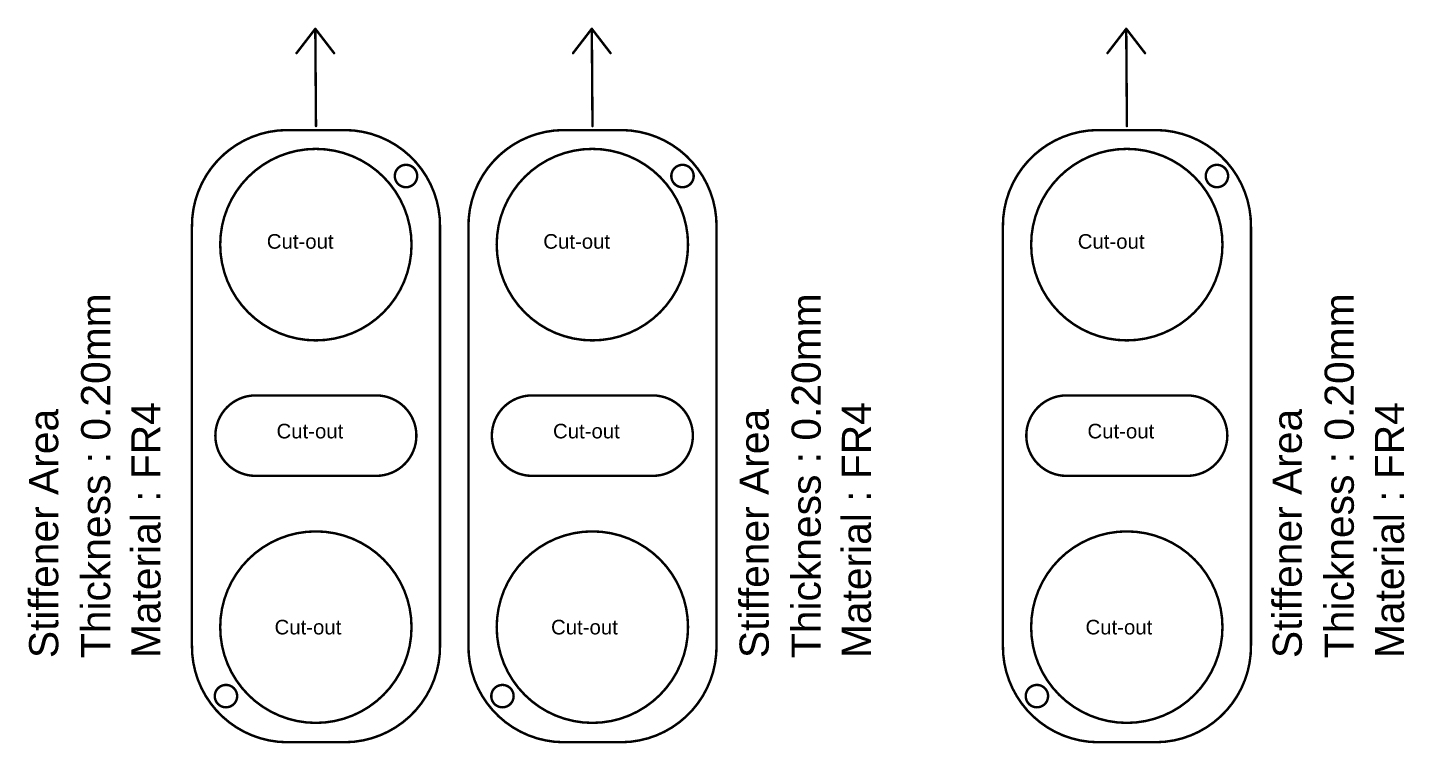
# Model space of a CAD drawing. Header units: inches. Extents: x 3 to 457, y -41 to 239.
# Drawn here: x 3.2 to 75.2, y -40.7 to -3.3 of the extents above; entities that cross this region are included whole.
import ezdxf

# ---------------------------------------------------------------- set-up
doc = ezdxf.new("R2010")
doc.units = ezdxf.units.IN
doc.layers.add('Fabrication', color=76, linetype='Continuous')
doc.styles.add('Arial', font='', dxfattribs={"height": 0.2})
doc.styles.get('Arial').set_extended_font_data('Arial')

msp = doc.modelspace()

# ---------------------------------------------------------------- linework, layer by layer
at = {"layer": 'Fabrication', "const_width": 0.127}
for points in [[(17.298, -4.602), (18.278, -3.332)], [(18.278, -3.332), (19.258, -4.602)], [(18.278, -3.332), (18.314, -8.412)], [(31.75, -4.602), (32.73, -3.332)], [(32.73, -3.332), (33.71, -4.602)], [(32.73, -3.332), (32.766, -8.412)], [(59.684, -4.602), (60.664, -3.332)], [(60.664, -3.332), (61.644, -4.602)], [(60.664, -3.332), (60.7, -8.412)], [(16.774, -8.621), (19.853, -8.621)], [(31.226, -8.621), (34.305, -8.621)], [(59.16, -8.621), (62.24, -8.621)], [(11.83, -35.533), (11.83, -13.677)], [(24.797, -13.677), (24.797, -35.533)], [(26.282, -35.533), (26.282, -13.677)], [(39.249, -13.677), (39.249, -35.533)], [(54.217, -35.533), (54.217, -13.677)], [(67.183, -13.677), (67.183, -35.533)], [(15.153, -22.479), (21.461, -22.479)], [(29.605, -22.479), (35.913, -22.479)], [(57.54, -22.479), (63.848, -22.479)], [(15.153, -26.679), (21.461, -26.679)], [(29.605, -26.679), (35.913, -26.679)], [(57.54, -26.679), (63.848, -26.679)], [(16.774, -40.589), (19.853, -40.589)], [(31.226, -40.589), (34.305, -40.589)], [(59.16, -40.589), (62.24, -40.589)]]:
    msp.add_lwpolyline(points, dxfattribs=at)
at = {"layer": 'Fabrication'}
for points, const_width in [([(18.246, -3.332, 1), (18.31, -3.332, 1)], 0.0635), ([(18.246, -3.332, 1), (18.31, -3.332, 1)], 0.0635), ([(18.246, -3.332, 1), (18.31, -3.332, 1)], 0.0635), ([(32.698, -3.332, 1), (32.762, -3.332, 1)], 0.0635), ([(32.698, -3.332, 1), (32.762, -3.332, 1)], 0.0635), ([(32.698, -3.332, 1), (32.762, -3.332, 1)], 0.0635), ([(60.633, -3.332, 1), (60.696, -3.332, 1)], 0.0635), ([(60.633, -3.332, 1), (60.696, -3.332, 1)], 0.0635), ([(60.633, -3.332, 1), (60.696, -3.332, 1)], 0.0635), ([(17.266, -4.602, 1), (17.329, -4.602, 1)], 0.0635), ([(19.226, -4.602, 1), (19.29, -4.602, 1)], 0.0635), ([(31.718, -4.602, 1), (31.781, -4.602, 1)], 0.0635), ([(33.678, -4.602, 1), (33.742, -4.602, 1)], 0.0635), ([(59.652, -4.602, 1), (59.716, -4.602, 1)], 0.0635), ([(61.613, -4.602, 1), (61.676, -4.602, 1)], 0.0635), ([(16.742, -8.621, 1), (16.806, -8.621, 1)], 0.0635), ([(16.742, -8.621, 1), (16.806, -8.621, 1)], 0.0635), ([(18.282, -8.412, 1), (18.345, -8.412, 1)], 0.0635), ([(19.821, -8.621, 1), (19.885, -8.621, 1)], 0.0635), ([(19.821, -8.621, 1), (19.885, -8.621, 1)], 0.0635), ([(31.194, -8.621, 1), (31.258, -8.621, 1)], 0.0635), ([(31.194, -8.621, 1), (31.258, -8.621, 1)], 0.0635), ([(32.734, -8.412, 1), (32.797, -8.412, 1)], 0.0635), ([(34.273, -8.621, 1), (34.337, -8.621, 1)], 0.0635), ([(34.273, -8.621, 1), (34.337, -8.621, 1)], 0.0635), ([(59.129, -8.621, 1), (59.192, -8.621, 1)], 0.0635), ([(59.129, -8.621, 1), (59.192, -8.621, 1)], 0.0635), ([(60.668, -8.412, 1), (60.732, -8.412, 1)], 0.0635), ([(62.208, -8.621, 1), (62.271, -8.621, 1)], 0.0635), ([(62.208, -8.621, 1), (62.271, -8.621, 1)], 0.0635), ([(23.307, -14.605, 1), (13.307, -14.605, 1)], 0.127), ([(13.876, -9.564, 1), (13.94, -9.564, 1)], 0.0635), ([(37.759, -14.605, 1), (27.759, -14.605, 1)], 0.127), ([(28.328, -9.564, 1), (28.392, -9.564, 1)], 0.0635), ([(65.694, -14.605, 1), (55.694, -14.605, 1)], 0.127), ([(56.263, -9.564, 1), (56.326, -9.564, 1)], 0.0635), ([(23.603, -11.022, 1), (22.434, -11.022, 1)], 0.127), ([(38.055, -11.022, 1), (36.886, -11.022, 1)], 0.127), ([(65.989, -11.022, 1), (64.821, -11.022, 1)], 0.127), ([(22.403, -11.022, 1), (22.466, -11.022, 1)], 0.0635), ([(23.571, -11.022, 1), (23.635, -11.022, 1)], 0.0635), ([(36.855, -11.022, 1), (36.918, -11.022, 1)], 0.0635), ([(38.023, -11.022, 1), (38.087, -11.022, 1)], 0.0635), ([(64.789, -11.022, 1), (64.853, -11.022, 1)], 0.0635), ([(65.958, -11.022, 1), (66.021, -11.022, 1)], 0.0635), ([(11.799, -13.677, 1), (11.862, -13.677, 1)], 0.0635), ([(11.799, -13.677, 1), (11.862, -13.677, 1)], 0.0635), ([(11.799, -13.677, 1), (11.862, -13.677, 1)], 0.0635), ([(24.765, -13.677, 1), (24.828, -13.677, 1)], 0.0635), ([(24.765, -13.677, 1), (24.828, -13.677, 1)], 0.0635), ([(26.251, -13.677, 1), (26.314, -13.677, 1)], 0.0635), ([(26.251, -13.677, 1), (26.314, -13.677, 1)], 0.0635), ([(26.251, -13.677, 1), (26.314, -13.677, 1)], 0.0635), ([(39.217, -13.677, 1), (39.28, -13.677, 1)], 0.0635), ([(39.217, -13.677, 1), (39.28, -13.677, 1)], 0.0635), ([(54.185, -13.677, 1), (54.249, -13.677, 1)], 0.0635), ([(54.185, -13.677, 1), (54.249, -13.677, 1)], 0.0635), ([(54.185, -13.677, 1), (54.249, -13.677, 1)], 0.0635), ([(67.151, -13.677, 1), (67.215, -13.677, 1)], 0.0635), ([(67.151, -13.677, 1), (67.215, -13.677, 1)], 0.0635), ([(13.275, -14.605, 1), (13.339, -14.605, 1)], 0.0635), ([(23.275, -14.605, 1), (23.339, -14.605, 1)], 0.0635), ([(27.727, -14.605, 1), (27.791, -14.605, 1)], 0.0635), ([(37.727, -14.605, 1), (37.791, -14.605, 1)], 0.0635), ([(55.662, -14.605, 1), (55.725, -14.605, 1)], 0.0635), ([(65.662, -14.605, 1), (65.725, -14.605, 1)], 0.0635), ([(15.122, -22.479, 1), (15.185, -22.479, 1)], 0.0635), ([(15.122, -22.479, 1), (15.185, -22.479, 1)], 0.0635), ([(21.43, -22.479, 1), (21.493, -22.479, 1)], 0.0635), ([(21.43, -22.479, 1), (21.493, -22.479, 1)], 0.0635), ([(29.574, -22.479, 1), (29.637, -22.479, 1)], 0.0635), ([(29.574, -22.479, 1), (29.637, -22.479, 1)], 0.0635), ([(35.882, -22.479, 1), (35.945, -22.479, 1)], 0.0635), ([(35.882, -22.479, 1), (35.945, -22.479, 1)], 0.0635), ([(57.508, -22.479, 1), (57.572, -22.479, 1)], 0.0635), ([(57.508, -22.479, 1), (57.572, -22.479, 1)], 0.0635), ([(63.816, -22.479, 1), (63.88, -22.479, 1)], 0.0635), ([(63.816, -22.479, 1), (63.88, -22.479, 1)], 0.0635), ([(13.637, -23.094, 1), (13.7, -23.094, 1)], 0.0635), ([(13.637, -23.094, 1), (13.7, -23.094, 1)], 0.0635), ([(22.914, -23.094, 1), (22.978, -23.094, 1)], 0.0635), ([(22.914, -23.094, 1), (22.978, -23.094, 1)], 0.0635), ([(28.089, -23.094, 1), (28.152, -23.094, 1)], 0.0635), ([(28.089, -23.094, 1), (28.152, -23.094, 1)], 0.0635), ([(37.366, -23.094, 1), (37.43, -23.094, 1)], 0.0635), ([(37.366, -23.094, 1), (37.43, -23.094, 1)], 0.0635), ([(56.023, -23.094, 1), (56.087, -23.094, 1)], 0.0635), ([(56.023, -23.094, 1), (56.087, -23.094, 1)], 0.0635), ([(65.301, -23.094, 1), (65.364, -23.094, 1)], 0.0635), ([(65.301, -23.094, 1), (65.364, -23.094, 1)], 0.0635), ([(13.022, -24.579, 1), (13.085, -24.579, 1)], 0.0635), ([(13.022, -24.579, 1), (13.085, -24.579, 1)], 0.0635), ([(23.53, -24.579, 1), (23.593, -24.579, 1)], 0.0635), ([(23.53, -24.579, 1), (23.593, -24.579, 1)], 0.0635), ([(27.474, -24.579, 1), (27.537, -24.579, 1)], 0.0635), ([(27.474, -24.579, 1), (27.537, -24.579, 1)], 0.0635), ([(37.982, -24.579, 1), (38.045, -24.579, 1)], 0.0635), ([(37.982, -24.579, 1), (38.045, -24.579, 1)], 0.0635), ([(55.408, -24.579, 1), (55.472, -24.579, 1)], 0.0635), ([(55.408, -24.579, 1), (55.472, -24.579, 1)], 0.0635), ([(65.916, -24.579, 1), (65.98, -24.579, 1)], 0.0635), ([(65.916, -24.579, 1), (65.98, -24.579, 1)], 0.0635), ([(13.637, -26.064, 1), (13.7, -26.064, 1)], 0.0635), ([(13.637, -26.064, 1), (13.7, -26.064, 1)], 0.0635), ([(15.122, -26.679, 1), (15.185, -26.679, 1)], 0.0635), ([(15.122, -26.679, 1), (15.185, -26.679, 1)], 0.0635), ([(21.43, -26.679, 1), (21.493, -26.679, 1)], 0.0635), ([(21.43, -26.679, 1), (21.493, -26.679, 1)], 0.0635), ([(22.914, -26.064, 1), (22.978, -26.064, 1)], 0.0635), ([(22.914, -26.064, 1), (22.978, -26.064, 1)], 0.0635), ([(28.089, -26.064, 1), (28.152, -26.064, 1)], 0.0635), ([(28.089, -26.064, 1), (28.152, -26.064, 1)], 0.0635), ([(29.574, -26.679, 1), (29.637, -26.679, 1)], 0.0635), ([(29.574, -26.679, 1), (29.637, -26.679, 1)], 0.0635), ([(35.882, -26.679, 1), (35.945, -26.679, 1)], 0.0635), ([(35.882, -26.679, 1), (35.945, -26.679, 1)], 0.0635), ([(37.366, -26.064, 1), (37.43, -26.064, 1)], 0.0635), ([(37.366, -26.064, 1), (37.43, -26.064, 1)], 0.0635), ([(56.023, -26.064, 1), (56.087, -26.064, 1)], 0.0635), ([(56.023, -26.064, 1), (56.087, -26.064, 1)], 0.0635), ([(57.508, -26.679, 1), (57.572, -26.679, 1)], 0.0635), ([(57.508, -26.679, 1), (57.572, -26.679, 1)], 0.0635), ([(63.816, -26.679, 1), (63.88, -26.679, 1)], 0.0635), ([(63.816, -26.679, 1), (63.88, -26.679, 1)], 0.0635), ([(65.301, -26.064, 1), (65.364, -26.064, 1)], 0.0635), ([(65.301, -26.064, 1), (65.364, -26.064, 1)], 0.0635), ([(23.307, -34.579, 1), (13.307, -34.579, 1)], 0.127), ([(37.759, -34.579, 1), (27.759, -34.579, 1)], 0.127), ([(65.694, -34.579, 1), (55.694, -34.579, 1)], 0.127), ([(13.276, -34.579, 1), (13.339, -34.579, 1)], 0.0635), ([(23.276, -34.579, 1), (23.339, -34.579, 1)], 0.0635), ([(27.728, -34.579, 1), (27.791, -34.579, 1)], 0.0635), ([(37.728, -34.579, 1), (37.791, -34.579, 1)], 0.0635), ([(55.662, -34.579, 1), (55.726, -34.579, 1)], 0.0635), ([(65.662, -34.579, 1), (65.726, -34.579, 1)], 0.0635), ([(11.799, -35.533, 1), (11.862, -35.533, 1)], 0.0635), ([(11.799, -35.533, 1), (11.862, -35.533, 1)], 0.0635), ([(24.765, -35.533, 1), (24.828, -35.533, 1)], 0.0635), ([(24.765, -35.533, 1), (24.828, -35.533, 1)], 0.0635), ([(26.251, -35.533, 1), (26.314, -35.533, 1)], 0.0635), ([(26.251, -35.533, 1), (26.314, -35.533, 1)], 0.0635), ([(39.217, -35.533, 1), (39.28, -35.533, 1)], 0.0635), ([(39.217, -35.533, 1), (39.28, -35.533, 1)], 0.0635), ([(54.185, -35.533, 1), (54.249, -35.533, 1)], 0.0635), ([(54.185, -35.533, 1), (54.249, -35.533, 1)], 0.0635), ([(67.151, -35.533, 1), (67.215, -35.533, 1)], 0.0635), ([(67.151, -35.533, 1), (67.215, -35.533, 1)], 0.0635), ([(14.192, -38.181, 1), (13.024, -38.181, 1)], 0.127), ([(12.992, -38.181, 1), (13.056, -38.181, 1)], 0.0635), ([(14.161, -38.181, 1), (14.224, -38.181, 1)], 0.0635), ([(28.644, -38.181, 1), (27.476, -38.181, 1)], 0.127), ([(27.444, -38.181, 1), (27.508, -38.181, 1)], 0.0635), ([(28.613, -38.181, 1), (28.676, -38.181, 1)], 0.0635), ([(56.579, -38.181, 1), (55.411, -38.181, 1)], 0.127), ([(55.379, -38.181, 1), (55.442, -38.181, 1)], 0.0635), ([(56.547, -38.181, 1), (56.611, -38.181, 1)], 0.0635), ([(16.742, -40.589, 1), (16.806, -40.589, 1)], 0.0635), ([(16.742, -40.589, 1), (16.806, -40.589, 1)], 0.0635), ([(19.821, -40.589, 1), (19.885, -40.589, 1)], 0.0635), ([(19.821, -40.589, 1), (19.885, -40.589, 1)], 0.0635), ([(31.194, -40.589, 1), (31.258, -40.589, 1)], 0.0635), ([(31.194, -40.589, 1), (31.258, -40.589, 1)], 0.0635), ([(34.273, -40.589, 1), (34.337, -40.589, 1)], 0.0635), ([(34.273, -40.589, 1), (34.337, -40.589, 1)], 0.0635), ([(59.129, -40.589, 1), (59.192, -40.589, 1)], 0.0635), ([(59.129, -40.589, 1), (59.192, -40.589, 1)], 0.0635), ([(62.208, -40.589, 1), (62.271, -40.589, 1)], 0.0635), ([(62.208, -40.589, 1), (62.271, -40.589, 1)], 0.0635)]:
    msp.add_lwpolyline(points, format="xyb", close=True, dxfattribs=dict(at, const_width=const_width))
at = {"layer": 'Fabrication', "const_width": 0.127}
for points in [[(11.83, -13.677, -0.414214), (16.774, -8.621)], [(19.853, -8.621, -0.414214), (24.797, -13.677)], [(26.282, -13.677, -0.414214), (31.226, -8.621)], [(34.305, -8.621, -0.414214), (39.249, -13.677)], [(54.217, -13.677, -0.414214), (59.16, -8.621)], [(62.24, -8.621, -0.414214), (67.183, -13.677)], [(11.83, -13.677, -0.244175), (13.908, -9.564)], [(26.282, -13.677, -0.244175), (28.36, -9.564)], [(54.217, -13.677, -0.244175), (56.295, -9.564)], [(13.668, -23.094, -0.198912), (15.153, -22.479)], [(21.461, -22.479, -0.198912), (22.946, -23.094)], [(28.12, -23.094, -0.198912), (29.605, -22.479)], [(35.913, -22.479, -0.198912), (37.398, -23.094)], [(56.055, -23.094, -0.198912), (57.54, -22.479)], [(63.848, -22.479, -0.198912), (65.333, -23.094)], [(13.053, -24.579, -0.198912), (13.668, -23.094)], [(22.946, -23.094, -0.198912), (23.561, -24.579)], [(27.505, -24.579, -0.198912), (28.12, -23.094)], [(37.398, -23.094, -0.198912), (38.013, -24.579)], [(55.44, -24.579, -0.198912), (56.055, -23.094)], [(65.333, -23.094, -0.198912), (65.948, -24.579)], [(13.668, -26.064, -0.198912), (13.053, -24.579)], [(23.561, -24.579, -0.198912), (22.946, -26.064)], [(28.12, -26.064, -0.198912), (27.505, -24.579)], [(38.013, -24.579, -0.198912), (37.398, -26.064)], [(56.055, -26.064, -0.198912), (55.44, -24.579)], [(65.948, -24.579, -0.198912), (65.333, -26.064)], [(15.153, -26.679, -0.198912), (13.668, -26.064)], [(22.946, -26.064, -0.198912), (21.461, -26.679)], [(29.605, -26.679, -0.198912), (28.12, -26.064)], [(37.398, -26.064, -0.198912), (35.913, -26.679)], [(57.54, -26.679, -0.198912), (56.055, -26.064)], [(65.333, -26.064, -0.198912), (63.848, -26.679)], [(16.774, -40.589, -0.414214), (11.83, -35.533)], [(24.797, -35.533, -0.414214), (19.853, -40.589)], [(31.226, -40.589, -0.414214), (26.282, -35.533)], [(39.249, -35.533, -0.414214), (34.305, -40.589)], [(59.16, -40.589, -0.414214), (54.217, -35.533)], [(67.183, -35.533, -0.414214), (62.24, -40.589)]]:
    msp.add_lwpolyline(points, format="xyb", dxfattribs=at)

# ---------------------------------------------------------------- texts
at = {"layer": 'Fabrication', "style": 'Arial'}
for p in [(15.743, -14.817), (30.195, -14.817), (58.13, -14.817), (16.251, -24.723), (30.703, -24.723), (58.638, -24.723), (16.148, -34.96), (30.6, -34.96), (58.535, -34.96)]:
    msp.add_text('Cut-out', height=0.762, dxfattribs=at).set_placement(p)
for s, p in [('Thickness : 0.20mm', (7.56, -36.196)), ('Thickness : 0.20mm', (44.694, -36.196)), ('Thickness : 0.20mm', (72.558, -36.196)), ('Material : FR4', (10.186, -36.196)), ('Material : FR4', (47.321, -36.196)), ('Material : FR4', (75.185, -36.196)), ('Stiffener Area', (4.842, -36.196)), ('Stiffener Area', (41.977, -36.196)), ('Stiffener Area', (69.84, -36.196))]:
    msp.add_text(s, height=1.524, rotation=90, dxfattribs=at).set_placement(p)

doc.saveas('drawing.dxf')
